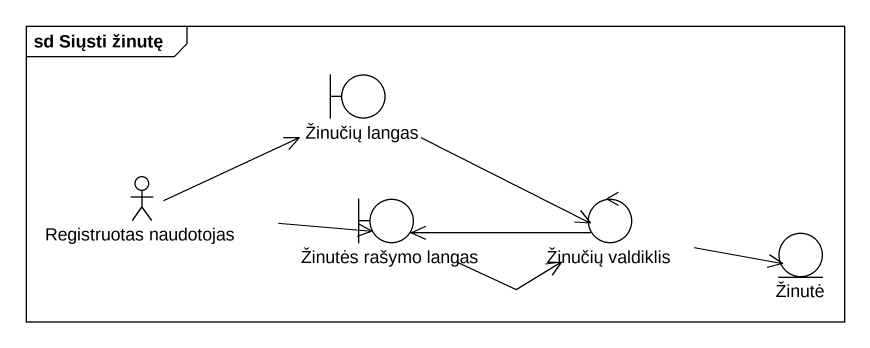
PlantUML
@startuml
mainframe sd Siųsti žinutę
boundary "Žinučių langas" as Žinučių_langas
actor "Registruotas naudotojas" as Registruotas_naudotojas
boundary "Žinutės rašymo langas" as Žinutės_rašymo_langas
control "Žinučių valdiklis" as Žinučių_valdiklis
entity Žinutė
Žinučių_langas -right-> Žinučių_valdiklis
Registruotas_naudotojas -right-> Žinučių_langas
Registruotas_naudotojas -right-> Žinutės_rašymo_langas
Žinutės_rašymo_langas -right-> Žinučių_valdiklis
Žinučių_valdiklis -left-> Žinutės_rašymo_langas
Žinučių_valdiklis -right-> Žinutė
@enduml
